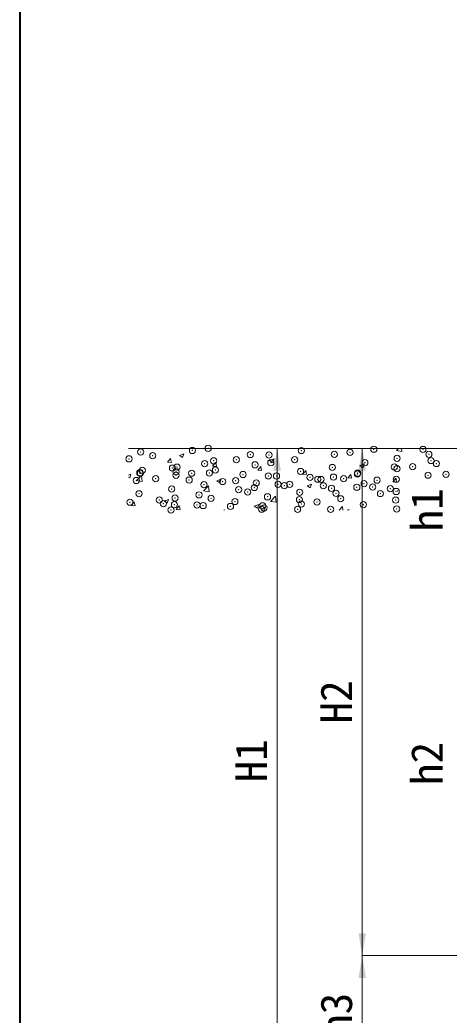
# Model space of a CAD drawing. Units: millimetres at full size; details may follow other scales. Extents: x -5959 to -1759, y 1019 to 6959.
# Drawn here: x -5559 to -5212, y 4840 to 5644 of the extents above; entities that cross this region are included whole.
import ezdxf
from ezdxf.enums import TextEntityAlignment as Align

# ---------------------------------------------------------------- set-up
doc = ezdxf.new("R2010")
doc.units = ezdxf.units.MM
doc.header["$LTSCALE"] = 10
doc.header["$PDMODE"] = 32
doc.header["$PDSIZE"] = 5
for name, color, linetype, lineweight in [('_0-0_', 2, 'Continuous', 20), ('SUNPO_S10', 3, 'Continuous', 9), ('図枠', 7, 'Continuous', 5), ('ﾊｯﾁﾝｸﾞ', 7, 'Continuous', 5)]:
    doc.layers.add(name, color=color, linetype=linetype, lineweight=lineweight)
doc.styles.add('ＭＳ ゴシック', font='')
doc.styles.get('ＭＳ ゴシック').set_extended_font_data('MS Gothic')

# ---------------------------------------------------------------- blocks, each defined once
blk = doc.blocks.new('filled_arrow')
at = {"color": 0, "linetype": 'Continuous', "lineweight": -2}
blk.add_solid([(7.5, 1.25), (0, 0), (7.5, -1.25)], dxfattribs=at)

msp = doc.modelspace()

# ---------------------------------------------------------------- linework, layer by layer
at = {"layer": '_0-0_'}
msp.add_line((-5065.51, 5298.13), (-5471.53, 5298.13), dxfattribs=at)
at = {"layer": 'SUNPO_S10'}
for p, q in [((-5351.3, 4793.13), (-5351.3, 5298.13)), ((-5095.51, 5298.13), (-5351.3, 5298.13)), ((-5282.51, 4888.13), (-5282.51, 5298.13)), ((-5095.51, 5298.13), (-5282.51, 5298.13)), ((-4868.51, 4888.13), (-5282.51, 4888.13)), ((-5282.51, 4793.13), (-5282.51, 4888.13)), ((-4868.51, 4888.13), (-5282.51, 4888.13))]:
    msp.add_line(p, q, dxfattribs=at)
at = {"layer": '図枠', "lineweight": 40}
msp.add_line((-5559.34, 6758.62), (-5559.34, 1218.62), dxfattribs=at)
at = {"layer": 'ﾊｯﾁﾝｸﾞ'}
for p, q in [((-5430.4, 5292.35), (-5426.85, 5293.72)), ((-5427.88, 5290.65), (-5426.85, 5293.72)), ((-5254.89, 5296.37), (-5253.2, 5298.13)), ((-5254.89, 5296.36), (-5250.37, 5295.65)), ((-5250.37, 5295.67), (-5250.65, 5298.13)), ((-5439.92, 5286.96), (-5437.47, 5289.88)), ((-5439.92, 5286.96), (-5436.88, 5286.7)), ((-5436.85, 5286.7), (-5437.44, 5289.89)), ((-5430.4, 5292.35), (-5427.88, 5290.65)), ((-5403.48, 5283.77), (-5401.03, 5286.69)), ((-5400.41, 5283.51), (-5401, 5286.7)), ((-5357.4, 5288.28), (-5353.84, 5289.65)), ((-5357.4, 5288.28), (-5354.87, 5286.58)), ((-5354.87, 5286.58), (-5353.84, 5289.65)), ((-5284.39, 5284.22), (-5280.83, 5285.58)), ((-5281.86, 5282.51), (-5280.83, 5285.58)), ((-5471.53, 5276.57), (-5469.53, 5277.33)), ((-5470.56, 5274.26), (-5469.53, 5277.33)), ((-5403.48, 5283.77), (-5400.45, 5283.51)), ((-5367.04, 5280.59), (-5364.6, 5283.5)), ((-5367.04, 5280.59), (-5364.01, 5280.32)), ((-5363.98, 5280.33), (-5364.57, 5283.51)), ((-5330.61, 5277.4), (-5328.16, 5280.32)), ((-5330.61, 5277.4), (-5327.57, 5277.13)), ((-5327.54, 5277.14), (-5328.13, 5280.32)), ((-5294.17, 5274.21), (-5291.72, 5277.13)), ((-5291.1, 5273.95), (-5291.69, 5277.13)), ((-5284.39, 5284.22), (-5281.87, 5282.51)), ((-5471.53, 5274.92), (-5470.56, 5274.26)), ((-5465.02, 5272.11), (-5461.06, 5276.23)), ((-5465.01, 5272.1), (-5460.5, 5271.39)), ((-5460.49, 5271.41), (-5461.06, 5276.23)), ((-5400.08, 5271.9), (-5396.52, 5273.27)), ((-5400.08, 5271.9), (-5397.55, 5270.2)), ((-5397.55, 5270.19), (-5396.52, 5273.26)), ((-5327.08, 5267.83), (-5323.52, 5269.2)), ((-5324.55, 5266.13), (-5323.52, 5269.2)), ((-5294.17, 5274.21), (-5291.13, 5273.94)), ((-5257.73, 5271.02), (-5255.29, 5273.94)), ((-5257.73, 5271.02), (-5254.7, 5270.76)), ((-5254.67, 5270.76), (-5255.26, 5273.95)), ((-5410.8, 5263.7), (-5406.85, 5267.82)), ((-5410.8, 5263.69), (-5406.28, 5262.99)), ((-5406.28, 5263), (-5406.84, 5267.82)), ((-5327.08, 5267.83), (-5324.55, 5266.13)), ((-5254.07, 5263.76), (-5253.6, 5263.94)), ((-5254.07, 5263.76), (-5253.6, 5263.44)), ((-5469.31, 5251.94), (-5466.86, 5254.86)), ((-5466.24, 5251.68), (-5466.83, 5254.86)), ((-5442.76, 5255.52), (-5439.21, 5256.88)), ((-5442.76, 5255.52), (-5440.24, 5253.81)), ((-5440.24, 5253.81), (-5439.21, 5256.88)), ((-5356.59, 5255.29), (-5352.63, 5259.41)), ((-5356.58, 5255.28), (-5352.06, 5254.58)), ((-5352.06, 5254.59), (-5352.62, 5259.41)), ((-5469.31, 5251.94), (-5466.27, 5251.67)), ((-5432.87, 5248.75), (-5430.42, 5251.67)), ((-5432.87, 5248.75), (-5429.83, 5248.48)), ((-5429.8, 5248.49), (-5430.39, 5251.67)), ((-5394.28, 5248.13), (-5393.98, 5248.48)), ((-5393.89, 5248.13), (-5393.95, 5248.49)), ((-5369.76, 5251.45), (-5366.2, 5252.81)), ((-5369.76, 5251.45), (-5367.23, 5249.74)), ((-5367.23, 5249.74), (-5366.2, 5252.81)), ((-5301.17, 5248.13), (-5298.42, 5251.01)), ((-5298.07, 5248.13), (-5298.41, 5251.01)), ((-5294.79, 5248.13), (-5293.2, 5248.74)), ((-5293.4, 5248.13), (-5293.19, 5248.74))]:
    msp.add_line(p, q, dxfattribs=at)
for p in [(-5461.74, 5295.25), (-5451.88, 5292.19), (-5419.8, 5296.41), (-5407.08, 5298.09), (-5372.98, 5293.14), (-5357.85, 5292.78), (-5331.77, 5296.36), (-5305.08, 5293.24), (-5292.36, 5294.91), (-5273.12, 5297.45), (-5233.44, 5297.23), (-5228.6, 5293.34), (-5471.12, 5289.66), (-5432.23, 5282.97), (-5409.89, 5285.72), (-5402.61, 5288.06), (-5384.24, 5288.98), (-5369.12, 5284.81), (-5356.4, 5286.48), (-5337.16, 5289.02), (-5306.73, 5282.7), (-5280.34, 5286.51), (-5256.57, 5283.17), (-5254.26, 5290.09), (-5241.69, 5283.31), (-5226.95, 5288.26), (-5222.45, 5285.84), (-5462.36, 5278.34), (-5461.86, 5277.89), (-5460.28, 5280.44), (-5435.98, 5282.15), (-5433.16, 5279.29), (-5433.16, 5276.38), (-5420.44, 5278.05), (-5406.05, 5278.15), (-5401.2, 5280.58), (-5378.93, 5277), (-5358.47, 5275.87), (-5351.81, 5275.86), (-5332.39, 5279.45), (-5324.69, 5274.71), (-5305.73, 5274.88), (-5286.49, 5277.41), (-5286.2, 5278.09), (-5254.4, 5281.63), (-5229.22, 5276.43), (-5214.78, 5277.11), (-5465.24, 5272.15), (-5449.57, 5273.62), (-5422.45, 5272.47), (-5410.51, 5268.81), (-5395.33, 5271.33), (-5384.85, 5272.06), (-5368.22, 5270.18), (-5350.53, 5268.98), (-5345.45, 5267.92), (-5341.1, 5269.03), (-5318.44, 5273.2), (-5315.83, 5273), (-5313.98, 5267.89), (-5297.57, 5273.57), (-5286.86, 5266.74), (-5280.96, 5269.6), (-5274.03, 5266.94), (-5270.45, 5272.42), (-5254.88, 5273.18), (-5462.98, 5261.43), (-5436.6, 5265.24), (-5414.57, 5260.55), (-5382.48, 5264.77), (-5375.08, 5262.83), (-5369.77, 5266.45), (-5359.09, 5258.96), (-5333, 5262.54), (-5307.34, 5265.79), (-5303.65, 5261.85), (-5267.77, 5261.6), (-5259.74, 5265.6), (-5255.05, 5263.27), (-5470.39, 5254.62), (-5446.52, 5256.34), (-5443.27, 5253.47), (-5434.33, 5252.66), (-5433.81, 5258.02), (-5416.15, 5252.33), (-5411.13, 5251.9), (-5404.7, 5257.75), (-5389.03, 5251.18), (-5385.47, 5255.15), (-5362.91, 5251.68), (-5333.28, 5256.76), (-5331.81, 5253.17), (-5319.09, 5254.84), (-5299.85, 5257.37), (-5281.58, 5252.69), (-5255.49, 5256.27), (-5437.21, 5248.32), (-5363.89, 5248.94), (-5361.92, 5250.04), (-5334.8, 5248.89), (-5307.96, 5248.88), (-5254.63, 5249.16)]:
    msp.add_point(p, dxfattribs=at)

# ---------------------------------------------------------------- block references
at = {"layer": 'SUNPO_S10', "xscale": 2.4, "yscale": 2.4}
for p, rotation in [((-5351.3, 5298.13), 270), ((-5282.51, 5298.13), 270), ((-5282.51, 4888.13), 90), ((-5282.51, 4888.13), 270)]:
    msp.add_blockref('filled_arrow', p, dxfattribs=dict(at, rotation=rotation))

# ---------------------------------------------------------------- texts
at = {"layer": 'SUNPO_S10', "style": 'ＭＳ ゴシック'}
for s, p in [('h1', (-5230.19, 5248.39)), ('H2', (-5303.51, 5093.13)), ('H1', (-5372.3, 5045.63)), ('h2', (-5230.19, 5043.39)), ('h3', (-5303.51, 4840.63))]:
    msp.add_text(s, height=25.63, rotation=90, dxfattribs=at).set_placement(p, align=Align.MIDDLE_CENTER)

doc.saveas('drawing.dxf')
